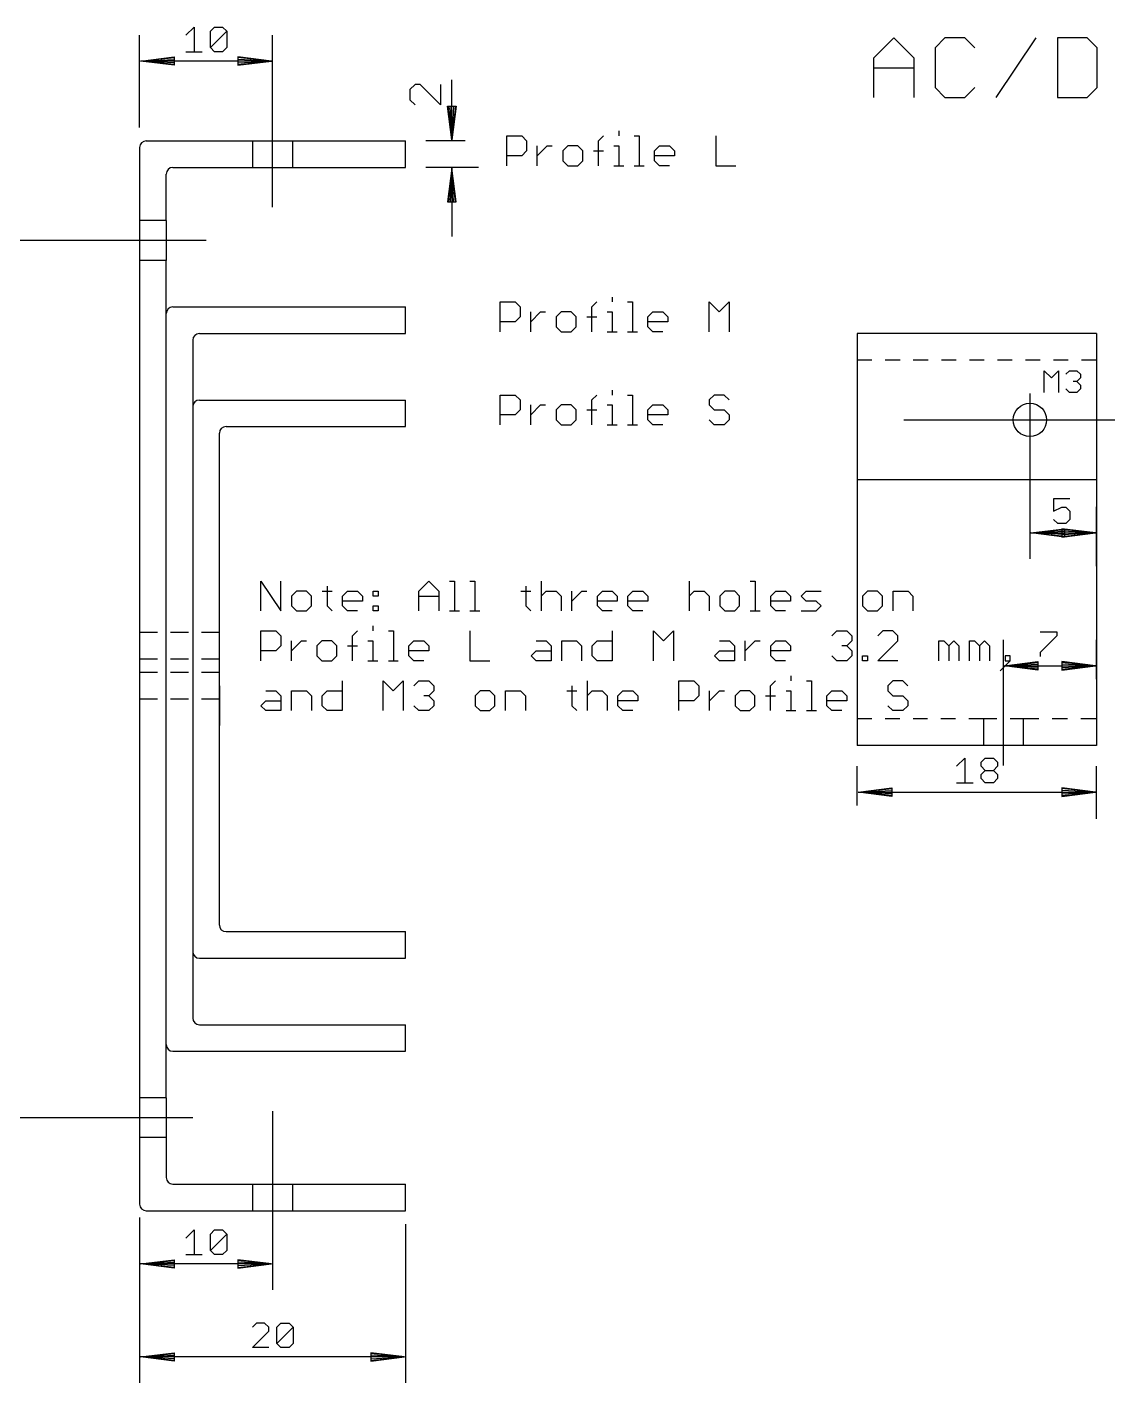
# Model space of a CAD drawing. Extents: x -16 to 648, y -52 to 442.
# Drawn here: x 456.5 to 537.9, y 167.1 to 269.1 of the extents above; entities that cross this region are included whole.
import ezdxf

# ---------------------------------------------------------------- set-up
doc = ezdxf.new("R2010")
doc.units = 0
doc.layers.add('20', color=7, linetype='CONTINUOUS')
doc.layers.add('47', color=2, linetype='CONTINUOUS')

msp = doc.modelspace()

# ---------------------------------------------------------------- linework, layer by layer
at = {"layer": '20'}
for p, q in [((465.5, 260.5), (473.5, 260.5)), ((473.5, 260.5), (476.5, 260.5)), ((473.5, 260.5), (473.5, 258.5)), ((476.5, 260.5), (485, 260.5)), ((476.5, 260.5), (476.5, 258.5)), ((485, 258.5), (485, 260.5)), ((465, 260), (465, 223.5)), ((467.5, 258.5), (473.5, 258.5)), ((473.5, 258.5), (476.5, 258.5)), ((476.5, 258.5), (485, 258.5)), ((467, 254.5), (467, 258)), ((467, 254.5), (465, 254.5)), ((467, 254.5), (467, 251.5)), ((467, 251.5), (465, 251.5)), ((467, 247.5), (467, 251.5)), ((467.5, 248), (485, 248)), ((485, 246), (485, 248)), ((467, 192.5), (467, 247.5)), ((469.5, 246), (485, 246)), ((519, 246), (519, 244)), ((537, 246), (519, 246)), ((537, 246), (537, 244)), ((469, 245.5), (469, 240.5)), ((519, 244), (519, 235)), ((520.1111, 244), (519, 244)), ((522.2222, 244), (521.1111, 244)), ((524.3333, 244), (523.2222, 244)), ((526.4444, 244), (525.3333, 244)), ((528.5556, 244), (527.4444, 244)), ((530.6667, 244), (529.5556, 244)), ((532.7778, 244), (531.6667, 244)), ((534.8889, 244), (533.7778, 244)), ((537, 244), (535.8889, 244)), ((537, 244), (537, 235)), ((469.5, 241), (485, 241)), ((485, 239), (485, 241)), ((469, 240.5), (469, 199.5)), ((471.5, 239), (485, 239)), ((471, 223.5), (471, 238.5)), ((519, 235), (519, 217)), ((537, 235), (519, 235)), ((537, 235), (537, 217)), ((465, 223.5), (465, 221.5)), ((466.3333, 223.5), (465, 223.5)), ((468.6667, 223.5), (467.3333, 223.5)), ((471, 223.5), (469.6667, 223.5)), ((471, 221.5), (471, 223.5)), ((465, 221.5), (465, 220.5)), ((466.3333, 221.5), (465, 221.5)), ((468.6667, 221.5), (467.3333, 221.5)), ((471, 221.5), (469.6667, 221.5)), ((471, 220.5), (471, 221.5)), ((465, 220.5), (465, 218.5)), ((466.3333, 220.5), (465, 220.5)), ((468.6667, 220.5), (467.3333, 220.5)), ((471, 220.5), (469.6667, 220.5)), ((471, 219.5), (471, 220.5)), ((471, 219.5), (471, 218.5)), ((471, 218.5), (471, 219.5)), ((465, 218.5), (465, 180.5)), ((466.3333, 218.5), (465, 218.5)), ((468.6667, 218.5), (467.3333, 218.5)), ((471, 218.5), (469.6667, 218.5)), ((471, 218.5), (471, 216.5)), ((471, 216.5), (471, 218.5)), ((471, 201.5), (471, 216.5)), ((519, 217), (519, 215)), ((520.1, 217), (519, 217)), ((522.2, 217), (521.1, 217)), ((524.3, 217), (523.2, 217)), ((526.4, 217), (525.3, 217)), ((528.5, 217), (527.4, 217)), ((528.5, 217), (528.5, 215)), ((529.5, 217), (528.5, 217)), ((531.5, 217), (530.5, 217)), ((531.5, 217), (531.5, 215)), ((532.6667, 217), (531.5, 217)), ((534.8333, 217), (533.6667, 217)), ((537, 217), (535.8333, 217)), ((537, 217), (537, 215)), ((537, 215), (519, 215)), ((471.5, 201), (485, 201)), ((485, 199), (485, 201)), ((469, 199.5), (469, 194.5)), ((469.5, 199), (485, 199)), ((469.5, 194), (485, 194)), ((485, 192), (485, 194)), ((467, 188.5), (467, 192.5)), ((467.5, 192), (485, 192)), ((467, 188.5), (465, 188.5)), ((467, 188.5), (467, 185.5)), ((467, 185.5), (465, 185.5)), ((467, 185.5), (467, 182.5)), ((467.5, 182), (473.5, 182)), ((473.5, 182), (476.5, 182)), ((473.5, 182), (473.5, 180)), ((476.5, 182), (485, 182)), ((476.5, 182), (476.5, 180)), ((485, 180), (485, 182)), ((465.5, 180), (473.5, 180)), ((473.5, 180), (476.5, 180)), ((476.5, 180), (485, 180))]:
    msp.add_line(p, q, dxfattribs=at)
msp.add_circle((532, 239.5), 1.25, dxfattribs=at)
for centre, start, end in [((465.5, 260), 90, 180), ((467.5, 258), 90, 180), ((467.5, 247.5), 90, 180), ((469.5, 245.5), 90, 180), ((469.5, 240.5), 90, 180), ((471.5, 238.5), 90, 180), ((471.5, 201.5), 180, 270), ((469.5, 199.5), 180, 270), ((469.5, 194.5), 180, 270), ((467.5, 192.5), 180, 270), ((467.5, 182.5), 180, 270), ((465.5, 180.5), 180, 270)]:
    msp.add_arc(centre, 0.5, start, end, dxfattribs=at)
at = {"layer": '47'}
for p, q in [((465, 261.5), (465, 268.45)), ((468.4829, 268.439), (469.0993, 269.0554)), ((469.0993, 269.0554), (469.0993, 267.2062)), ((470.3245, 268.7472), (470.6327, 269.0554)), ((470.3245, 267.5144), (470.3245, 268.7472)), ((470.3245, 267.5144), (471.5573, 268.7472)), ((470.6327, 269.0554), (471.2491, 269.0554)), ((471.2491, 269.0554), (471.5573, 268.7472)), ((471.5573, 268.7472), (471.5573, 267.5144)), ((475, 255.5), (475, 268.45)), ((470.6327, 267.2062), (470.3245, 267.5144)), ((471.5573, 267.5144), (471.2491, 267.2062)), ((520.254, 266.7512), (521.7526, 268.2498)), ((521.7526, 268.2498), (523.2512, 266.7512)), ((525.6072, 268.2498), (524.8579, 267.5005)), ((524.8579, 267.5005), (524.8579, 264.5033)), ((527.1059, 268.2498), (525.6072, 268.2498)), ((527.8552, 267.5005), (527.1059, 268.2498)), ((529.4619, 263.754), (532.4591, 268.2498)), ((534.0658, 268.2498), (534.0658, 263.754)), ((536.3137, 268.2498), (534.0658, 268.2498)), ((537.063, 267.5005), (536.3137, 268.2498)), ((537.063, 264.5033), (537.063, 267.5005)), ((465.065, 266.5), (467.6, 266.8192)), ((465.065, 266.5), (467.6, 266.76)), ((465.065, 266.5), (467.6, 266.63)), ((474.935, 266.5), (465.065, 266.5)), ((467.6, 266.1808), (465.065, 266.5)), ((467.6, 266.37), (465.065, 266.5)), ((467.6, 266.24), (465.065, 266.5)), ((467.6, 266.8192), (467.6, 266.1808)), ((468.4829, 267.2062), (469.7157, 267.2062)), ((471.2491, 267.2062), (470.6327, 267.2062)), ((474.935, 266.5), (472.4, 266.8192)), ((472.4, 266.8192), (472.4, 266.1808)), ((474.935, 266.5), (472.4, 266.76)), ((474.935, 266.5), (472.4, 266.63)), ((472.4, 266.1808), (474.935, 266.5)), ((472.4, 266.37), (474.935, 266.5)), ((472.4, 266.24), (474.935, 266.5)), ((520.254, 263.754), (520.254, 266.7512)), ((523.2512, 266.7512), (523.2512, 263.754)), ((520.254, 266.0019), (523.2512, 266.0019)), ((485.7278, 264.7341), (485.3446, 264.351)), ((485.3446, 264.351), (485.3446, 263.5847)), ((486.1109, 264.7341), (485.7278, 264.7341)), ((487.6434, 263.2016), (486.1109, 264.7341)), ((487.6434, 264.7341), (487.6434, 263.2016)), ((488.5, 260.565), (488.5, 265.0905)), ((524.8579, 264.5033), (525.6072, 263.754)), ((527.1059, 263.754), (527.8552, 264.5033)), ((536.3137, 263.754), (537.063, 264.5033)), ((485.3446, 263.5847), (485.7278, 263.2016)), ((525.6072, 263.754), (527.1059, 263.754)), ((534.0658, 263.754), (536.3137, 263.754)), ((488.5, 260.565), (488.1808, 263.1)), ((488.1808, 263.1), (488.8192, 263.1)), ((488.5, 260.565), (488.24, 263.1)), ((488.5, 260.565), (488.37, 263.1)), ((488.8192, 263.1), (488.5, 260.565)), ((488.63, 263.1), (488.5, 260.565)), ((488.76, 263.1), (488.5, 260.565)), ((501.0585, 261.2496), (501.0585, 260.8749)), ((489.5, 260.5), (486.55, 260.5)), ((492.627, 258.627), (492.627, 260.8749)), ((492.627, 260.8749), (493.751, 260.8749)), ((493.751, 260.8749), (494.1256, 260.5003)), ((494.1256, 260.5003), (494.1256, 259.751)), ((494.929, 258.627), (494.929, 260.1256)), ((494.929, 259.3763), (495.6783, 260.1256)), ((495.6783, 260.1256), (496.0529, 260.1256)), ((497.2219, 260.1256), (496.8473, 259.751)), ((497.9712, 260.1256), (497.2219, 260.1256)), ((498.3459, 259.751), (497.9712, 260.1256)), ((499.5239, 260.5003), (499.8985, 260.8749)), ((499.5239, 258.627), (499.5239, 260.5003)), ((500.6839, 260.1256), (501.0585, 260.1256)), ((501.0585, 260.1256), (501.0585, 258.627)), ((502.2185, 260.8749), (502.5932, 260.8749)), ((502.5932, 260.8749), (502.5932, 258.627)), ((503.7532, 259.751), (504.1278, 260.1256)), ((504.1278, 260.1256), (504.8771, 260.1256)), ((504.8771, 260.1256), (505.2518, 259.751)), ((508.3571, 260.8749), (508.3571, 258.627)), ((493.751, 259.3763), (492.627, 259.3763)), ((494.1256, 259.751), (493.751, 259.3763)), ((496.8473, 259.751), (496.8473, 259.0017)), ((498.3459, 259.0017), (498.3459, 259.751)), ((499.1492, 259.751), (499.8985, 259.751)), ((503.7532, 259.0017), (503.7532, 259.751)), ((505.2518, 259.3763), (503.7532, 259.3763)), ((505.2518, 259.751), (505.2518, 259.3763)), ((490.5, 258.5), (486.55, 258.5)), ((488.5, 258.435), (488.1808, 255.9)), ((488.5, 258.435), (488.24, 255.9)), ((488.5, 258.435), (488.37, 255.9)), ((488.5, 258.435), (488.5, 253.3)), ((488.8192, 255.9), (488.5, 258.435)), ((488.63, 255.9), (488.5, 258.435)), ((488.76, 255.9), (488.5, 258.435)), ((496.8473, 259.0017), (497.2219, 258.627)), ((497.2219, 258.627), (497.9712, 258.627)), ((497.9712, 258.627), (498.3459, 259.0017)), ((500.6839, 258.627), (501.4332, 258.627)), ((502.2185, 258.627), (502.9678, 258.627)), ((504.1278, 258.627), (503.7532, 259.0017)), ((504.8771, 258.627), (504.1278, 258.627)), ((508.3571, 258.627), (509.8557, 258.627)), ((488.1808, 255.9), (488.8192, 255.9)), ((470, 253), (439.55, 253)), ((492.127, 246.127), (492.127, 248.3749)), ((492.127, 248.3749), (493.251, 248.3749)), ((493.251, 248.3749), (493.6256, 248.0003)), ((493.6256, 248.0003), (493.6256, 247.251)), ((499.0239, 248.0003), (499.3985, 248.3749)), ((499.0239, 246.127), (499.0239, 248.0003)), ((500.5585, 248.7496), (500.5585, 248.3749)), ((501.7185, 248.3749), (502.0932, 248.3749)), ((502.0932, 248.3749), (502.0932, 246.127)), ((507.8571, 246.127), (507.8571, 248.3749)), ((507.8571, 248.3749), (508.6064, 247.6256)), ((508.6064, 247.6256), (509.3557, 248.3749)), ((509.3557, 248.3749), (509.3557, 246.127)), ((493.251, 246.8763), (492.127, 246.8763)), ((493.6256, 247.251), (493.251, 246.8763)), ((494.429, 246.127), (494.429, 247.6256)), ((494.429, 246.8763), (495.1783, 247.6256)), ((495.1783, 247.6256), (495.5529, 247.6256)), ((496.7219, 247.6256), (496.3473, 247.251)), ((496.3473, 247.251), (496.3473, 246.5017)), ((497.4712, 247.6256), (496.7219, 247.6256)), ((497.8459, 247.251), (497.4712, 247.6256)), ((497.8459, 246.5017), (497.8459, 247.251)), ((498.6492, 247.251), (499.3985, 247.251)), ((500.1839, 247.6256), (500.5585, 247.6256)), ((500.5585, 247.6256), (500.5585, 246.127)), ((503.2532, 247.251), (503.6278, 247.6256)), ((503.2532, 246.5017), (503.2532, 247.251)), ((504.7518, 246.8763), (503.2532, 246.8763)), ((503.6278, 247.6256), (504.3771, 247.6256)), ((504.3771, 247.6256), (504.7518, 247.251)), ((504.7518, 247.251), (504.7518, 246.8763)), ((496.3473, 246.5017), (496.7219, 246.127)), ((496.7219, 246.127), (497.4712, 246.127)), ((497.4712, 246.127), (497.8459, 246.5017)), ((500.1839, 246.127), (500.9332, 246.127)), ((501.7185, 246.127), (502.4678, 246.127)), ((503.6278, 246.127), (503.2532, 246.5017)), ((504.3771, 246.127), (503.6278, 246.127)), ((533.0762, 241.5762), (533.0762, 243.2032)), ((533.0762, 243.2032), (533.6185, 242.6609)), ((533.6185, 242.6609), (534.1609, 243.2032)), ((534.1609, 243.2032), (534.1609, 241.5762)), ((534.7134, 242.932), (534.9845, 243.2032)), ((534.9845, 243.2032), (535.5269, 243.2032)), ((535.5269, 243.2032), (535.798, 242.932)), ((535.798, 242.932), (535.798, 242.6609)), ((534.9845, 241.5762), (534.7134, 241.8474)), ((535.5269, 242.3897), (535.2557, 242.3897)), ((535.798, 242.6609), (535.5269, 242.3897)), ((535.5269, 242.3897), (535.798, 242.1185)), ((535.798, 241.8474), (535.5269, 241.5762)), ((535.798, 242.1185), (535.798, 241.8474)), ((492.127, 239.127), (492.127, 241.3749)), ((492.127, 241.3749), (493.251, 241.3749)), ((493.251, 241.3749), (493.6256, 241.0003)), ((493.6256, 241.0003), (493.6256, 240.251)), ((499.0239, 241.0003), (499.3985, 241.3749)), ((499.0239, 239.127), (499.0239, 241.0003)), ((500.5585, 241.7496), (500.5585, 241.3749)), ((501.7185, 241.3749), (502.0932, 241.3749)), ((502.0932, 241.3749), (502.0932, 239.127)), ((508.2318, 241.3749), (507.8571, 241.0003)), ((507.8571, 241.0003), (507.8571, 240.6256)), ((508.9811, 241.3749), (508.2318, 241.3749)), ((509.3557, 241.0003), (508.9811, 241.3749)), ((532, 241.5), (532, 229.05)), ((535.5269, 241.5762), (534.9845, 241.5762)), ((493.251, 239.8763), (492.127, 239.8763)), ((493.6256, 240.251), (493.251, 239.8763)), ((494.429, 239.127), (494.429, 240.6256)), ((494.429, 239.8763), (495.1783, 240.6256)), ((495.1783, 240.6256), (495.5529, 240.6256)), ((496.7219, 240.6256), (496.3473, 240.251)), ((496.3473, 240.251), (496.3473, 239.5017)), ((497.4712, 240.6256), (496.7219, 240.6256)), ((497.8459, 240.251), (497.4712, 240.6256)), ((497.8459, 239.5017), (497.8459, 240.251)), ((498.6492, 240.251), (499.3985, 240.251)), ((500.1839, 240.6256), (500.5585, 240.6256)), ((500.5585, 240.6256), (500.5585, 239.127)), ((503.2532, 240.251), (503.6278, 240.6256)), ((503.2532, 239.5017), (503.2532, 240.251)), ((504.7518, 239.8763), (503.2532, 239.8763)), ((503.6278, 240.6256), (504.3771, 240.6256)), ((504.3771, 240.6256), (504.7518, 240.251)), ((504.7518, 240.251), (504.7518, 239.8763)), ((507.8571, 240.6256), (508.2318, 240.251)), ((508.2318, 240.251), (508.9811, 240.251)), ((508.9811, 240.251), (509.3557, 239.8763)), ((509.3557, 239.8763), (509.3557, 239.5017)), ((496.3473, 239.5017), (496.7219, 239.127)), ((496.7219, 239.127), (497.4712, 239.127)), ((497.4712, 239.127), (497.8459, 239.5017)), ((500.1839, 239.127), (500.9332, 239.127)), ((501.7185, 239.127), (502.4678, 239.127)), ((503.6278, 239.127), (503.2532, 239.5017)), ((504.3771, 239.127), (503.6278, 239.127)), ((508.2318, 239.127), (507.8571, 239.5017)), ((508.9811, 239.127), (508.2318, 239.127)), ((509.3557, 239.5017), (508.9811, 239.127)), ((522.5, 239.5), (560.95, 239.5)), ((535.0146, 233.5554), (533.7818, 233.5554)), ((533.7818, 233.5554), (533.7818, 232.6308)), ((533.7818, 232.6308), (534.3982, 232.939)), ((534.3982, 232.939), (534.7064, 232.939)), ((534.7064, 232.939), (535.0146, 232.6308)), ((535.0146, 232.6308), (535.0146, 232.0144)), ((537, 228.5), (537, 232.95)), ((534.09, 231.7062), (533.7818, 232.0144)), ((534.7064, 231.7062), (534.09, 231.7062)), ((535.0146, 232.0144), (534.7064, 231.7062)), ((532.065, 231), (534.6, 231.3192)), ((532.065, 231), (534.6, 231.26)), ((532.065, 231), (534.6, 231.13)), ((532.065, 231), (536.935, 231)), ((534.6, 230.6808), (532.065, 231)), ((534.6, 230.87), (532.065, 231)), ((534.6, 230.74), (532.065, 231)), ((536.935, 231), (534.4, 231.3192)), ((534.4, 231.3192), (534.4, 230.6808)), ((536.935, 231), (534.4, 231.26)), ((536.935, 231), (534.4, 231.13)), ((534.4, 230.6808), (536.935, 231)), ((534.4, 230.87), (536.935, 231)), ((534.4, 230.74), (536.935, 231)), ((534.6, 231.3192), (534.6, 230.6808)), ((474.127, 225.127), (474.127, 227.3749)), ((474.127, 227.3749), (475.6256, 225.127)), ((475.6256, 225.127), (475.6256, 227.3749)), ((476.8036, 226.6256), (476.429, 226.251)), ((477.5529, 226.6256), (476.8036, 226.6256)), ((477.9276, 226.251), (477.5529, 226.6256)), ((478.7309, 226.6256), (479.4802, 226.6256)), ((479.1056, 227.0003), (479.1056, 225.5017)), ((480.2656, 226.251), (480.6402, 226.6256)), ((480.6402, 226.6256), (481.3895, 226.6256)), ((481.3895, 226.6256), (481.7642, 226.251)), ((482.5675, 226.6256), (482.9422, 226.6256)), ((482.5675, 226.251), (482.5675, 226.6256)), ((482.9422, 226.6256), (482.9422, 226.251)), ((486.0205, 226.6256), (486.7698, 227.3749)), ((486.0205, 225.127), (486.0205, 226.6256)), ((486.7698, 227.3749), (487.5191, 226.6256)), ((487.5191, 226.6256), (487.5191, 225.127)), ((488.3225, 227.3749), (488.6971, 227.3749)), ((488.6971, 227.3749), (488.6971, 225.127)), ((489.8571, 227.3749), (490.2318, 227.3749)), ((490.2318, 227.3749), (490.2318, 225.127)), ((493.6937, 226.6256), (494.443, 226.6256)), ((494.0684, 227.0003), (494.0684, 225.5017)), ((495.2284, 227.3749), (495.2284, 225.127)), ((495.2284, 226.251), (495.603, 226.6256)), ((495.603, 226.6256), (496.3523, 226.6256)), ((496.3523, 226.6256), (496.727, 226.251)), ((497.5303, 225.127), (497.5303, 226.6256)), ((497.5303, 225.8763), (498.2796, 226.6256)), ((498.2796, 226.6256), (498.6543, 226.6256)), ((499.4486, 226.251), (499.8233, 226.6256)), ((499.8233, 226.6256), (500.5726, 226.6256)), ((500.5726, 226.6256), (500.9472, 226.251)), ((501.7506, 226.251), (502.1252, 226.6256)), ((502.1252, 226.6256), (502.8745, 226.6256)), ((502.8745, 226.6256), (503.2492, 226.251)), ((506.3545, 227.3749), (506.3545, 225.127)), ((506.3545, 226.251), (506.7292, 226.6256)), ((506.7292, 226.6256), (507.4785, 226.6256)), ((507.4785, 226.6256), (507.8531, 226.251)), ((509.0311, 226.6256), (508.6565, 226.251)), ((509.7804, 226.6256), (509.0311, 226.6256)), ((510.1551, 226.251), (509.7804, 226.6256)), ((510.9584, 227.3749), (511.3331, 227.3749)), ((511.3331, 227.3749), (511.3331, 225.127)), ((512.4931, 226.251), (512.8677, 226.6256)), ((512.8677, 226.6256), (513.6171, 226.6256)), ((513.6171, 226.6256), (513.9917, 226.251)), ((514.7951, 226.251), (515.1697, 226.6256)), ((515.1697, 226.6256), (516.2937, 226.6256)), ((519.7736, 226.6256), (519.399, 226.251)), ((520.5229, 226.6256), (519.7736, 226.6256)), ((520.8976, 226.251), (520.5229, 226.6256)), ((521.701, 225.127), (521.701, 226.6256)), ((521.701, 226.6256), (522.8249, 226.6256)), ((522.8249, 226.6256), (523.1996, 226.251)), ((476.429, 226.251), (476.429, 225.5017)), ((476.429, 225.5017), (476.8036, 225.127)), ((477.5529, 225.127), (477.9276, 225.5017)), ((477.9276, 225.5017), (477.9276, 226.251)), ((479.1056, 225.5017), (479.4802, 225.127)), ((480.2656, 225.5017), (480.2656, 226.251)), ((481.7642, 225.8763), (480.2656, 225.8763)), ((480.6402, 225.127), (480.2656, 225.5017)), ((481.7642, 226.251), (481.7642, 225.8763)), ((482.9422, 226.251), (482.5675, 226.251)), ((482.5675, 225.5017), (482.9422, 225.5017)), ((482.5675, 225.127), (482.5675, 225.5017)), ((482.9422, 225.5017), (482.9422, 225.127)), ((486.0205, 226.251), (487.5191, 226.251)), ((494.0684, 225.5017), (494.443, 225.127)), ((496.727, 226.251), (496.727, 225.127)), ((499.4486, 225.5017), (499.4486, 226.251)), ((500.9472, 225.8763), (499.4486, 225.8763)), ((499.8233, 225.127), (499.4486, 225.5017)), ((500.9472, 226.251), (500.9472, 225.8763)), ((501.7506, 225.5017), (501.7506, 226.251)), ((503.2492, 225.8763), (501.7506, 225.8763)), ((502.1252, 225.127), (501.7506, 225.5017)), ((503.2492, 226.251), (503.2492, 225.8763)), ((507.8531, 226.251), (507.8531, 225.127)), ((508.6565, 226.251), (508.6565, 225.5017)), ((508.6565, 225.5017), (509.0311, 225.127)), ((509.7804, 225.127), (510.1551, 225.5017)), ((510.1551, 225.5017), (510.1551, 226.251)), ((512.4931, 225.5017), (512.4931, 226.251)), ((513.9917, 225.8763), (512.4931, 225.8763)), ((512.8677, 225.127), (512.4931, 225.5017)), ((513.9917, 226.251), (513.9917, 225.8763)), ((515.1697, 225.8763), (514.7951, 226.251)), ((515.919, 225.8763), (515.1697, 225.8763)), ((516.2937, 225.5017), (515.919, 225.8763)), ((515.919, 225.127), (516.2937, 225.5017)), ((519.399, 226.251), (519.399, 225.5017)), ((519.399, 225.5017), (519.7736, 225.127)), ((520.5229, 225.127), (520.8976, 225.5017)), ((520.8976, 225.5017), (520.8976, 226.251)), ((523.1996, 226.251), (523.1996, 225.127)), ((476.8036, 225.127), (477.5529, 225.127)), ((481.3895, 225.127), (480.6402, 225.127)), ((482.9422, 225.127), (482.5675, 225.127)), ((488.3225, 225.127), (489.0718, 225.127)), ((489.8571, 225.127), (490.6064, 225.127)), ((500.5726, 225.127), (499.8233, 225.127)), ((502.8745, 225.127), (502.1252, 225.127)), ((509.0311, 225.127), (509.7804, 225.127)), ((510.9584, 225.127), (511.7078, 225.127)), ((513.6171, 225.127), (512.8677, 225.127)), ((514.7951, 225.127), (515.919, 225.127)), ((519.7736, 225.127), (520.5229, 225.127)), ((474.127, 221.377), (474.127, 223.6249)), ((474.127, 223.6249), (475.251, 223.6249)), ((475.251, 223.6249), (475.6256, 223.2503)), ((481.0239, 223.2503), (481.3985, 223.6249)), ((482.5585, 223.9996), (482.5585, 223.6249)), ((483.7185, 223.6249), (484.0932, 223.6249)), ((484.0932, 223.6249), (484.0932, 221.377)), ((489.8571, 223.6249), (489.8571, 221.377)), ((500.5636, 223.6249), (500.5636, 221.377)), ((503.6689, 221.377), (503.6689, 223.6249)), ((503.6689, 223.6249), (504.4182, 222.8756)), ((504.4182, 222.8756), (505.1675, 223.6249)), ((505.1675, 223.6249), (505.1675, 221.377)), ((517.097, 223.2503), (517.4717, 223.6249)), ((517.4717, 223.6249), (518.221, 223.6249)), ((518.221, 223.6249), (518.5956, 223.2503)), ((520.9246, 223.6249), (520.55, 223.2503)), ((521.6739, 223.6249), (520.9246, 223.6249)), ((522.0486, 223.2503), (521.6739, 223.6249)), ((532.7818, 223.5554), (534.0146, 223.5554)), ((534.0146, 223.5554), (534.0146, 223.2472)), ((475.6256, 222.501), (475.251, 222.1263)), ((475.6256, 223.2503), (475.6256, 222.501)), ((476.429, 221.377), (476.429, 222.8756)), ((476.429, 222.1263), (477.1783, 222.8756)), ((477.1783, 222.8756), (477.5529, 222.8756)), ((478.7219, 222.8756), (478.3473, 222.501)), ((478.3473, 222.501), (478.3473, 221.7517)), ((479.4712, 222.8756), (478.7219, 222.8756)), ((479.8459, 222.501), (479.4712, 222.8756)), ((479.8459, 221.7517), (479.8459, 222.501)), ((480.6492, 222.501), (481.3985, 222.501)), ((481.0239, 221.377), (481.0239, 223.2503)), ((482.1839, 222.8756), (482.5585, 222.8756)), ((482.5585, 222.8756), (482.5585, 221.377)), ((485.2532, 222.501), (485.6278, 222.8756)), ((485.2532, 221.7517), (485.2532, 222.501)), ((485.6278, 222.8756), (486.3771, 222.8756)), ((486.3771, 222.8756), (486.7518, 222.501)), ((486.7518, 222.501), (486.7518, 222.1263)), ((494.8357, 222.8756), (495.585, 222.8756)), ((495.585, 222.8756), (495.9596, 222.501)), ((495.9596, 222.501), (495.9596, 221.377)), ((496.763, 221.377), (496.763, 222.8756)), ((496.763, 222.8756), (497.887, 222.8756)), ((497.887, 222.8756), (498.2616, 222.501)), ((498.2616, 222.501), (498.2616, 221.377)), ((499.065, 222.501), (499.4396, 222.8756)), ((499.065, 221.7517), (499.065, 222.501)), ((499.4396, 222.8756), (500.5636, 222.8756)), ((508.6475, 222.8756), (509.3968, 222.8756)), ((509.3968, 222.8756), (509.7714, 222.501)), ((509.7714, 222.501), (509.7714, 221.377)), ((510.5748, 221.377), (510.5748, 222.8756)), ((510.5748, 222.1263), (511.3241, 222.8756)), ((511.3241, 222.8756), (511.6987, 222.8756)), ((512.4931, 222.501), (512.8677, 222.8756)), ((512.4931, 221.7517), (512.4931, 222.501)), ((512.8677, 222.8756), (513.6171, 222.8756)), ((513.6171, 222.8756), (513.9917, 222.501)), ((513.9917, 222.501), (513.9917, 222.1263)), ((518.221, 222.501), (517.8463, 222.501)), ((518.5956, 222.8756), (518.221, 222.501)), ((518.221, 222.501), (518.5956, 222.1263)), ((518.5956, 223.2503), (518.5956, 222.8756)), ((520.55, 221.377), (522.0486, 222.8756)), ((522.0486, 222.8756), (522.0486, 223.2503)), ((525.1539, 221.377), (525.1539, 222.8756)), ((525.1539, 222.8756), (525.5286, 222.8756)), ((525.5286, 222.8756), (525.9032, 222.501)), ((525.9032, 222.501), (526.2779, 222.8756)), ((525.9032, 222.501), (525.9032, 221.377)), ((526.2779, 222.8756), (526.6525, 222.501)), ((526.6525, 222.501), (526.6525, 221.377)), ((527.4559, 221.377), (527.4559, 222.8756)), ((527.4559, 222.8756), (527.8305, 222.8756)), ((527.8305, 222.8756), (528.2052, 222.501)), ((528.2052, 222.501), (528.5798, 222.8756)), ((528.2052, 222.501), (528.2052, 221.377)), ((528.5798, 222.8756), (528.9545, 222.501)), ((528.9545, 222.501), (528.9545, 221.377)), ((530, 213.5), (530, 222.95)), ((534.0146, 223.2472), (532.7818, 222.0144)), ((537, 220), (537, 222.95)), ((475.251, 222.1263), (474.127, 222.1263)), ((478.3473, 221.7517), (478.7219, 221.377)), ((478.7219, 221.377), (479.4712, 221.377)), ((479.4712, 221.377), (479.8459, 221.7517)), ((482.1839, 221.377), (482.9332, 221.377)), ((483.7185, 221.377), (484.4678, 221.377)), ((486.7518, 222.1263), (485.2532, 222.1263)), ((485.6278, 221.377), (485.2532, 221.7517)), ((486.3771, 221.377), (485.6278, 221.377)), ((489.8571, 221.377), (491.3557, 221.377)), ((494.461, 221.7517), (494.8357, 222.1263)), ((494.8357, 221.377), (494.461, 221.7517)), ((494.8357, 222.1263), (495.9596, 222.1263)), ((495.9596, 221.377), (494.8357, 221.377)), ((499.4396, 221.377), (499.065, 221.7517)), ((500.5636, 221.377), (499.4396, 221.377)), ((508.2728, 221.7517), (508.6475, 222.1263)), ((508.6475, 221.377), (508.2728, 221.7517)), ((508.6475, 222.1263), (509.7714, 222.1263)), ((509.7714, 221.377), (508.6475, 221.377)), ((513.9917, 222.1263), (512.4931, 222.1263)), ((512.8677, 221.377), (512.4931, 221.7517)), ((513.6171, 221.377), (512.8677, 221.377)), ((517.4717, 221.377), (517.097, 221.7517)), ((518.221, 221.377), (517.4717, 221.377)), ((518.5956, 221.7517), (518.221, 221.377)), ((518.5956, 222.1263), (518.5956, 221.7517)), ((519.399, 221.377), (519.399, 221.7517)), ((519.399, 221.7517), (519.7736, 221.7517)), ((519.7736, 221.377), (519.399, 221.377)), ((519.7736, 221.7517), (519.7736, 221.377)), ((522.0486, 221.377), (520.55, 221.377)), ((529.7578, 220.6277), (530.5071, 221.377)), ((530.5071, 221.7517), (530.1325, 221.7517)), ((530.1325, 221.7517), (530.1325, 221.377)), ((530.1325, 221.377), (530.5071, 221.377)), ((530.5071, 221.377), (530.5071, 221.7517)), ((532.7818, 222.0144), (532.7818, 221.7062)), ((530.065, 221), (532.6, 221.3192)), ((530.065, 221), (532.6, 221.26)), ((530.065, 221), (532.6, 221.13)), ((530.065, 221), (536.935, 221)), ((532.6, 220.6808), (530.065, 221)), ((532.6, 220.87), (530.065, 221)), ((532.6, 220.74), (530.065, 221)), ((532.6, 221.3192), (532.6, 220.6808)), ((536.935, 221), (534.4, 221.3192)), ((534.4, 221.3192), (534.4, 220.6808)), ((536.935, 221), (534.4, 221.26)), ((536.935, 221), (534.4, 221.13)), ((534.4, 220.6808), (536.935, 221)), ((534.4, 220.87), (536.935, 221)), ((534.4, 220.74), (536.935, 221)), ((480.2295, 219.8749), (480.2295, 217.627)), ((483.3349, 217.627), (483.3349, 219.8749)), ((483.3349, 219.8749), (484.0842, 219.1256)), ((484.0842, 219.1256), (484.8335, 219.8749)), ((484.8335, 219.8749), (484.8335, 217.627)), ((485.6368, 219.5003), (486.0115, 219.8749)), ((486.0115, 219.8749), (486.7608, 219.8749)), ((486.7608, 219.8749), (487.1354, 219.5003)), ((487.1354, 219.5003), (487.1354, 219.1256)), ((497.5213, 219.5003), (497.5213, 218.0017)), ((498.6813, 219.8749), (498.6813, 217.627)), ((505.5872, 217.627), (505.5872, 219.8749)), ((505.5872, 219.8749), (506.7112, 219.8749)), ((506.7112, 219.8749), (507.0858, 219.5003)), ((507.0858, 219.5003), (507.0858, 218.751)), ((512.4841, 219.5003), (512.8587, 219.8749)), ((512.4841, 217.627), (512.4841, 219.5003)), ((514.0187, 220.2496), (514.0187, 219.8749)), ((515.1787, 219.8749), (515.5534, 219.8749)), ((515.5534, 219.8749), (515.5534, 217.627)), ((521.6919, 219.8749), (521.3173, 219.5003)), ((521.3173, 219.5003), (521.3173, 219.1256)), ((522.4413, 219.8749), (521.6919, 219.8749)), ((522.8159, 219.5003), (522.4413, 219.8749)), ((474.127, 218.0017), (474.5017, 218.3763)), ((474.5017, 219.1256), (475.251, 219.1256)), ((474.5017, 218.3763), (475.6256, 218.3763)), ((475.251, 219.1256), (475.6256, 218.751)), ((475.6256, 218.751), (475.6256, 217.627)), ((476.429, 217.627), (476.429, 219.1256)), ((476.429, 219.1256), (477.5529, 219.1256)), ((477.5529, 219.1256), (477.9276, 218.751)), ((477.9276, 218.751), (477.9276, 217.627)), ((478.7309, 218.751), (479.1056, 219.1256)), ((478.7309, 218.0017), (478.7309, 218.751)), ((479.1056, 219.1256), (480.2295, 219.1256)), ((486.7608, 218.751), (486.3861, 218.751)), ((487.1354, 219.1256), (486.7608, 218.751)), ((486.7608, 218.751), (487.1354, 218.3763)), ((487.1354, 218.3763), (487.1354, 218.0017)), ((490.6154, 219.1256), (490.2408, 218.751)), ((490.2408, 218.751), (490.2408, 218.0017)), ((491.3647, 219.1256), (490.6154, 219.1256)), ((491.7394, 218.751), (491.3647, 219.1256)), ((491.7394, 218.0017), (491.7394, 218.751)), ((492.5427, 217.627), (492.5427, 219.1256)), ((492.5427, 219.1256), (493.6667, 219.1256)), ((493.6667, 219.1256), (494.0413, 218.751)), ((494.0413, 218.751), (494.0413, 217.627)), ((497.1467, 219.1256), (497.896, 219.1256)), ((498.6813, 218.751), (499.056, 219.1256)), ((499.056, 219.1256), (499.8053, 219.1256)), ((499.8053, 219.1256), (500.1799, 218.751)), ((500.1799, 218.751), (500.1799, 217.627)), ((500.9833, 218.751), (501.3579, 219.1256)), ((500.9833, 218.0017), (500.9833, 218.751)), ((502.4819, 218.3763), (500.9833, 218.3763)), ((501.3579, 219.1256), (502.1072, 219.1256)), ((502.1072, 219.1256), (502.4819, 218.751)), ((502.4819, 218.751), (502.4819, 218.3763)), ((506.7112, 218.3763), (505.5872, 218.3763)), ((507.0858, 218.751), (506.7112, 218.3763)), ((507.8892, 217.627), (507.8892, 219.1256)), ((507.8892, 218.3763), (508.6385, 219.1256)), ((508.6385, 219.1256), (509.0131, 219.1256)), ((510.1821, 219.1256), (509.8075, 218.751)), ((509.8075, 218.751), (509.8075, 218.0017)), ((510.9314, 219.1256), (510.1821, 219.1256)), ((511.3061, 218.751), (510.9314, 219.1256)), ((511.3061, 218.0017), (511.3061, 218.751)), ((512.1094, 218.751), (512.8587, 218.751)), ((513.6441, 219.1256), (514.0187, 219.1256)), ((514.0187, 219.1256), (514.0187, 217.627)), ((516.7134, 218.751), (517.088, 219.1256)), ((516.7134, 218.0017), (516.7134, 218.751)), ((518.212, 218.3763), (516.7134, 218.3763)), ((517.088, 219.1256), (517.8373, 219.1256)), ((517.8373, 219.1256), (518.212, 218.751)), ((518.212, 218.751), (518.212, 218.3763)), ((521.3173, 219.1256), (521.6919, 218.751)), ((521.6919, 218.751), (522.4413, 218.751)), ((522.4413, 218.751), (522.8159, 218.3763)), ((522.8159, 218.3763), (522.8159, 218.0017)), ((474.5017, 217.627), (474.127, 218.0017)), ((475.6256, 217.627), (474.5017, 217.627)), ((479.1056, 217.627), (478.7309, 218.0017)), ((480.2295, 217.627), (479.1056, 217.627)), ((486.0115, 217.627), (485.6368, 218.0017)), ((486.7608, 217.627), (486.0115, 217.627)), ((487.1354, 218.0017), (486.7608, 217.627)), ((490.2408, 218.0017), (490.6154, 217.627)), ((490.6154, 217.627), (491.3647, 217.627)), ((491.3647, 217.627), (491.7394, 218.0017)), ((497.5213, 218.0017), (497.896, 217.627)), ((501.3579, 217.627), (500.9833, 218.0017)), ((502.1072, 217.627), (501.3579, 217.627)), ((509.8075, 218.0017), (510.1821, 217.627)), ((510.1821, 217.627), (510.9314, 217.627)), ((510.9314, 217.627), (511.3061, 218.0017)), ((513.6441, 217.627), (514.3934, 217.627)), ((515.1787, 217.627), (515.928, 217.627)), ((517.088, 217.627), (516.7134, 218.0017)), ((517.8373, 217.627), (517.088, 217.627)), ((521.6919, 217.627), (521.3173, 218.0017)), ((522.4413, 217.627), (521.6919, 217.627)), ((522.8159, 218.0017), (522.4413, 217.627)), ((519, 210.5), (519, 213.45)), ((526.4829, 213.439), (527.0993, 214.0554)), ((527.0993, 214.0554), (527.0993, 212.2062)), ((528.3245, 213.7472), (528.6327, 214.0554)), ((528.3245, 213.439), (528.3245, 213.7472)), ((528.6327, 213.1308), (528.3245, 213.439)), ((528.6327, 214.0554), (529.2491, 214.0554)), ((529.2491, 214.0554), (529.5573, 213.7472)), ((529.5573, 213.439), (529.2491, 213.1308)), ((529.5573, 213.7472), (529.5573, 213.439)), ((537, 209.5), (537, 213.45)), ((526.4829, 212.2062), (527.7157, 212.2062)), ((528.3245, 212.8226), (528.6327, 213.1308)), ((528.3245, 212.5144), (528.3245, 212.8226)), ((528.6327, 212.2062), (528.3245, 212.5144)), ((528.6327, 213.1308), (529.2491, 213.1308)), ((529.2491, 212.2062), (528.6327, 212.2062)), ((529.2491, 213.1308), (529.5573, 212.8226)), ((529.5573, 212.5144), (529.2491, 212.2062)), ((529.5573, 212.8226), (529.5573, 212.5144)), ((519.065, 211.5), (521.6, 211.8192)), ((519.065, 211.5), (521.6, 211.76)), ((519.065, 211.5), (521.6, 211.63)), ((519.065, 211.5), (536.935, 211.5)), ((521.6, 211.1808), (519.065, 211.5)), ((521.6, 211.37), (519.065, 211.5)), ((521.6, 211.24), (519.065, 211.5)), ((521.6, 211.8192), (521.6, 211.1808)), ((536.935, 211.5), (534.4, 211.8192)), ((534.4, 211.8192), (534.4, 211.1808)), ((536.935, 211.5), (534.4, 211.76)), ((536.935, 211.5), (534.4, 211.63)), ((534.4, 211.1808), (536.935, 211.5)), ((534.4, 211.37), (536.935, 211.5)), ((534.4, 211.24), (536.935, 211.5)), ((469, 187), (431.55, 187)), ((475, 187.5), (475, 174.05)), ((465, 179.5), (465, 174.05)), ((465, 179), (465, 167.05)), ((468.4829, 177.939), (469.0993, 178.5554)), ((469.0993, 178.5554), (469.0993, 176.7062)), ((470.3245, 178.2472), (470.6327, 178.5554)), ((470.6327, 178.5554), (471.2491, 178.5554)), ((471.2491, 178.5554), (471.5573, 178.2472)), ((485, 179), (485, 167.05)), ((470.3245, 177.0144), (470.3245, 178.2472)), ((470.3245, 177.0144), (471.5573, 178.2472)), ((471.5573, 178.2472), (471.5573, 177.0144)), ((468.4829, 176.7062), (469.7157, 176.7062)), ((470.6327, 176.7062), (470.3245, 177.0144)), ((471.2491, 176.7062), (470.6327, 176.7062)), ((471.5573, 177.0144), (471.2491, 176.7062)), ((465.065, 176), (467.6, 176.3192)), ((465.065, 176), (467.6, 176.26)), ((465.065, 176), (467.6, 176.13)), ((474.935, 176), (465.065, 176)), ((467.6, 175.6808), (465.065, 176)), ((467.6, 175.87), (465.065, 176)), ((467.6, 175.74), (465.065, 176)), ((467.6, 176.3192), (467.6, 175.6808)), ((474.935, 176), (472.4, 176.3192)), ((472.4, 176.3192), (472.4, 175.6808)), ((474.935, 176), (472.4, 176.26)), ((474.935, 176), (472.4, 176.13)), ((472.4, 175.6808), (474.935, 176)), ((472.4, 175.87), (474.935, 176)), ((472.4, 175.74), (474.935, 176)), ((473.7911, 171.5554), (473.4829, 171.2472)), ((474.4075, 171.5554), (473.7911, 171.5554)), ((474.7157, 171.2472), (474.4075, 171.5554)), ((475.3245, 171.2472), (475.6327, 171.5554)), ((475.6327, 171.5554), (476.2491, 171.5554)), ((476.2491, 171.5554), (476.5573, 171.2472)), ((473.4829, 169.7062), (474.7157, 170.939)), ((474.7157, 170.939), (474.7157, 171.2472)), ((475.3245, 170.0144), (475.3245, 171.2472)), ((475.3245, 170.0144), (476.5573, 171.2472)), ((476.5573, 171.2472), (476.5573, 170.0144)), ((474.7157, 169.7062), (473.4829, 169.7062)), ((475.6327, 169.7062), (475.3245, 170.0144)), ((476.2491, 169.7062), (475.6327, 169.7062)), ((476.5573, 170.0144), (476.2491, 169.7062)), ((465.065, 169), (467.6, 169.3192)), ((465.065, 169), (467.6, 169.26)), ((465.065, 169), (467.6, 169.13)), ((484.935, 169), (465.065, 169)), ((467.6, 168.6808), (465.065, 169)), ((467.6, 168.87), (465.065, 169)), ((467.6, 168.74), (465.065, 169)), ((467.6, 169.3192), (467.6, 168.6808)), ((484.935, 169), (482.4, 169.3192)), ((482.4, 169.3192), (482.4, 168.6808)), ((484.935, 169), (482.4, 169.26)), ((484.935, 169), (482.4, 169.13)), ((482.4, 168.6808), (484.935, 169)), ((482.4, 168.87), (484.935, 169)), ((482.4, 168.74), (484.935, 169))]:
    msp.add_line(p, q, dxfattribs=at)

doc.saveas('drawing.dxf')
